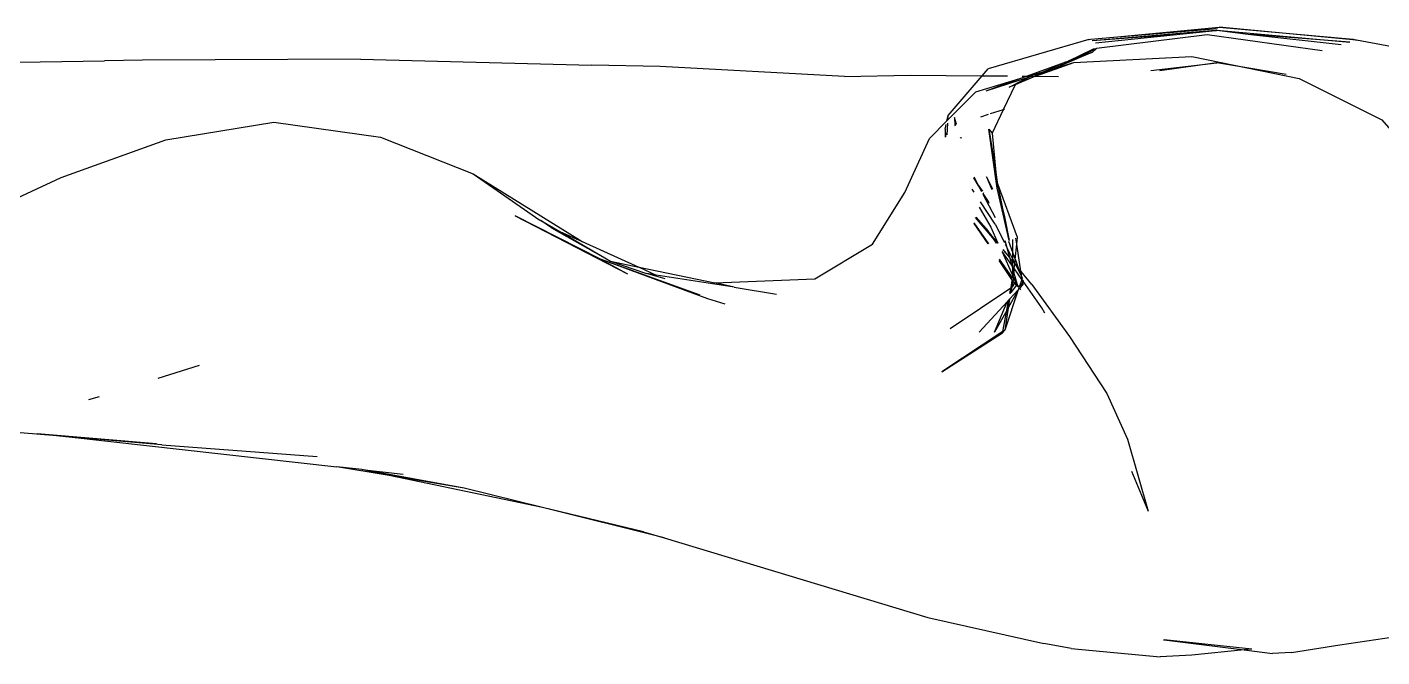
# Model space of a CAD drawing. Header units: millimetres. Extents: x -41292 to 298682, y -22072 to 33155.
# Drawn here: x 28607.8 to 28731.3, y -13215.1 to -13157.7 of the extents above; entities that cross this region are included whole.
import ezdxf

# ---------------------------------------------------------------- set-up
doc = ezdxf.new("R2010")
doc.units = ezdxf.units.MM

# ---------------------------------------------------------------- blocks, each defined once
blk = doc.blocks.new('rmfnasesx')
for p, q in [((56168.05, 2353.68), (56170.16, 2353.86)), ((56179.44, 2354.46), (56168.2, 2353.51)), ((56175.6, 2354.07), (56168.2, 2353.51)), ((56168.5, 2353.34), (56175.6, 2354.07)), ((56178.67, 2354.06), (56168.6, 2352.82)), ((56170.16, 2353.86), (56179.77, 2354.77)), ((56170.16, 2353.86), (56179.64, 2354.65)), ((56175.6, 2354.07), (56179.44, 2354.46)), ((56189.18, 2352.6), (56178.67, 2354.06)), ((56179.44, 2354.46), (56179.52, 2354.45)), ((56179.55, 2354.48), (56179.52, 2354.45)), ((56179.55, 2354.48), (56191.7, 2353.39)), ((56179.55, 2354.48), (56182.66, 2354.1)), ((56179.77, 2354.77), (56191.99, 2353.66)), ((56192.29, 2353.59), (56179.77, 2354.77)), ((56191.7, 2353.39), (56182.66, 2354.1)), ((56182.66, 2354.1), (56190.9, 2353.18)), ((56167.9, 2353.64), (56158.71, 2350.97)), ((56164.74, 2351), (56168.6, 2352.82)), ((56168.24, 2352.48), (56164.74, 2351)), ((56168.6, 2352.82), (56166, 2351.66)), ((56166, 2351.66), (56168.31, 2352.78)), ((56166, 2351.66), (56168.24, 2352.48)), ((56167.9, 2353.64), (56167.93, 2353.65)), ((56167.93, 2353.65), (56168.05, 2353.68)), ((56168.24, 2352.48), (56168.6, 2352.82)), ((56168.31, 2352.78), (56168.6, 2352.82)), ((56191.99, 2353.66), (56192.29, 2353.59)), ((56197.78, 2352.55), (56192.29, 2353.59)), ((56062.42, 2351.46), (56078.12, 2351.68)), ((56081.58, 2351.75), (56078.12, 2351.68)), ((56101.46, 2351.84), (56081.58, 2351.75)), ((56101.46, 2351.84), (56122.57, 2351.3)), ((56128.8, 2351.16), (56122.57, 2351.3)), ((56162.22, 2350.29), (56165.74, 2351.57)), ((56163.03, 2350.29), (56166.51, 2351.53)), ((56165.74, 2351.57), (56164.06, 2350.8)), ((56164.74, 2351), (56166.51, 2351.53)), ((56165.74, 2351.57), (56166, 2351.66)), ((56166.51, 2351.53), (56177.28, 2352.1)), ((56173.54, 2350.82), (56179.55, 2351.52)), ((56179.55, 2351.52), (56174.37, 2350.78)), ((56177.28, 2352.1), (56182.48, 2351.02)), ((56182.48, 2351.02), (56179.55, 2351.52)), ((56145.61, 2350.26), (56128.8, 2351.16)), ((56145.61, 2350.26), (56151.61, 2350.39)), ((56151.61, 2350.39), (56158.16, 2350.33)), ((56155.05, 2346.72), (56158.16, 2350.33)), ((56157.6, 2348.88), (56161.59, 2350.07)), ((56158.16, 2350.33), (56158.71, 2350.97)), ((56158.16, 2350.33), (56160.47, 2350.31)), ((56158.52, 2348.95), (56162.66, 2350.29)), ((56158.52, 2348.95), (56161.59, 2350.07)), ((56163.03, 2350.29), (56161.18, 2349.51)), ((56162.66, 2350.29), (56161.22, 2349.59)), ((56161.59, 2350.07), (56162.22, 2350.29)), ((56161.81, 2350.3), (56162.22, 2350.29)), ((56162.22, 2350.29), (56162.35, 2350.29)), ((56162.35, 2350.29), (56163.82, 2350.73)), ((56162.35, 2350.29), (56162.66, 2350.29)), ((56162.66, 2350.29), (56162.9, 2350.29)), ((56163.23, 2350.47), (56162.9, 2350.29)), ((56162.9, 2350.29), (56163.03, 2350.29)), ((56163.03, 2350.29), (56164.74, 2351)), ((56163.03, 2350.29), (56165.12, 2350.27)), ((56163.56, 2350.58), (56163.23, 2350.47)), ((56163.82, 2350.73), (56163.56, 2350.58)), ((56164.06, 2350.8), (56163.82, 2350.73)), ((56164.06, 2350.8), (56164.74, 2351)), ((56182.48, 2351.02), (56187.06, 2350.07)), ((56185.88, 2350.44), (56182.48, 2351.02)), ((56187.06, 2350.07), (56194.62, 2346.3)), ((56155.03, 2346.3), (56157.6, 2348.88)), ((56161.18, 2349.51), (56160.09, 2347.23)), ((56160.63, 2349.28), (56161.22, 2349.59)), ((56161.18, 2349.51), (56160.63, 2349.28)), ((56161.22, 2349.59), (56161.18, 2349.51)), ((56154.95, 2346.21), (56155.05, 2346.72)), ((56154.95, 2346.21), (56155.03, 2346.3)), ((56155.03, 2346.3), (56155.05, 2346.72)), ((56155.83, 2345.92), (56155.64, 2346.54)), ((56155.64, 2346.54), (56155.67, 2345.84)), ((56158.7, 2346.79), (56158, 2346.57)), ((56160.09, 2347.23), (56158.88, 2346.85)), ((56160.09, 2347.23), (56159.08, 2345.1)), ((56160.19, 2347.26), (56160.09, 2347.23)), ((56194.62, 2346.3), (56198.7, 2341.63)), ((56083.72, 2344.49), (56093.56, 2346.1)), ((56093.56, 2346.1), (56103.29, 2344.72)), ((56153.36, 2344.62), (56154.95, 2346.21)), ((56154.79, 2345.47), (56154.88, 2345.9)), ((56154.79, 2345.47), (56154.79, 2344.74)), ((56154.79, 2345.47), (56154.81, 2344.76)), ((56154.97, 2344.94), (56155.02, 2346.01)), ((56155.8, 2345.88), (56155.67, 2345.84)), ((56155.67, 2345.84), (56155.7, 2345.77)), ((56159.53, 2340.09), (56158.77, 2345.46)), ((56158.77, 2345.46), (56159.08, 2345.1)), ((56158.77, 2345.46), (56159.41, 2341.51)), ((56159.08, 2345.1), (56159.41, 2341.51)), ((56074.16, 2341.05), (56083.72, 2344.49)), ((56103.29, 2344.72), (56111.76, 2341.4)), ((56151.1, 2339.68), (56153.36, 2344.62)), ((56156.21, 2344.63), (56156.19, 2344.71)), ((56156.23, 2344.75), (56156.26, 2344.63)), ((56111.76, 2341.4), (56121.68, 2335.22)), ((56111.76, 2341.4), (56117.84, 2337.18)), ((56159.41, 2341.51), (56159.54, 2340.64)), ((56159.41, 2341.51), (56159.53, 2340.09)), ((56065.29, 2336.94), (56074.16, 2341.05)), ((56157.81, 2340.37), (56157.4, 2341.04)), ((56157.41, 2341.12), (56157.81, 2340.37)), ((56158.15, 2339.8), (56157.81, 2340.37)), ((56157.81, 2340.37), (56158.11, 2339.79)), ((56157.81, 2340.37), (56158.19, 2339.8)), ((56159.13, 2340), (56158.55, 2341.12)), ((56158.55, 2341.12), (56159.06, 2339.98)), ((56159.54, 2340.64), (56159.53, 2340.09)), ((56161.39, 2335.6), (56159.54, 2340.64)), ((56159.54, 2340.64), (56160.03, 2338.24)), ((56148.15, 2334.98), (56151.1, 2339.68)), ((56157.44, 2339.73), (56157.26, 2340.01)), ((56158.24, 2339.53), (56159.35, 2337.42)), ((56158.28, 2339.65), (56158.27, 2339.6)), ((56158.73, 2338.87), (56158.27, 2339.6)), ((56159.9, 2338.5), (56159.53, 2340.09)), ((56157.88, 2338.37), (56158.96, 2336.53)), ((56159.34, 2336.81), (56158.02, 2338.83)), ((56158.81, 2338.68), (56158.73, 2338.87)), ((56160.03, 2338.24), (56159.9, 2338.5)), ((56160.08, 2337.72), (56159.9, 2338.5)), ((56160.03, 2338.24), (56160.19, 2337.47)), ((56160.08, 2337.72), (56160.19, 2337.47)), ((56160.63, 2335.31), (56160.08, 2337.72)), ((56123.37, 2333.62), (56115.57, 2337.58)), ((56115.57, 2337.58), (56125.81, 2332.28)), ((56117.93, 2337.13), (56117.84, 2337.18)), ((56118.9, 2336.46), (56117.93, 2337.13)), ((56117.93, 2337.13), (56119.65, 2336.13)), ((56118.9, 2336.46), (56124.27, 2333.42)), ((56118.9, 2336.46), (56119.65, 2336.13)), ((56157.4, 2336.87), (56158.67, 2335)), ((56158.78, 2335.01), (56157.43, 2336.94)), ((56159.13, 2335.55), (56157.57, 2337.4)), ((56157.59, 2337.45), (56158.71, 2336.16)), ((56158.96, 2336.53), (56159.6, 2335.08)), ((56159.34, 2336.81), (56160.19, 2335.13)), ((56160.19, 2337.47), (56160.63, 2335.31)), ((56119.65, 2336.13), (56124.27, 2333.42)), ((56119.65, 2336.13), (56121.68, 2335.22)), ((56121.68, 2335.22), (56126.84, 2332.89)), ((56159.6, 2335.08), (56158.71, 2336.16)), ((56159.13, 2335.55), (56158.71, 2336.16)), ((56159.47, 2335.07), (56159.13, 2335.55)), ((56159.54, 2335.07), (56159.13, 2335.55)), ((56160.24, 2335.32), (56160.42, 2334.67)), ((56160.57, 2335.27), (56160.94, 2334.25)), ((56160.94, 2335.42), (56160.94, 2334.25)), ((56161.32, 2334.97), (56161.23, 2335.54)), ((56161.32, 2334.97), (56161.39, 2335.6)), ((56142.91, 2331.81), (56148.15, 2334.98)), ((56159.98, 2334.27), (56160.94, 2332.17)), ((56160.86, 2333.08), (56160, 2334.31)), ((56160.66, 2333.79), (56160.05, 2334.46)), ((56160.66, 2333.79), (56160.07, 2334.5)), ((56160.26, 2334.99), (56160.42, 2334.67)), ((56160.42, 2334.67), (56160.66, 2333.79)), ((56160.42, 2334.67), (56160.94, 2333.64)), ((56160.94, 2334.25), (56161.17, 2333.6)), ((56160.94, 2334.25), (56160.94, 2333.64)), ((56161.17, 2333.6), (56161.32, 2334.97)), ((56161.7, 2332.53), (56161.32, 2334.97)), ((56133.16, 2330), (56123.37, 2333.62)), ((56132.45, 2330.33), (56123.37, 2333.62)), ((56123.37, 2333.62), (56125.81, 2332.28)), ((56124.27, 2333.42), (56127.54, 2332.32)), ((56124.27, 2333.42), (56126.84, 2332.89)), ((56126.84, 2332.89), (56126.87, 2332.88)), ((56126.87, 2332.88), (56128.43, 2332.17)), ((56126.87, 2332.88), (56133.79, 2331.46)), ((56159.69, 2333.49), (56160.91, 2331.67)), ((56160.94, 2331.9), (56159.74, 2333.63)), ((56160.66, 2333.79), (56160.69, 2333.71)), ((56160.69, 2333.71), (56160.86, 2333.08)), ((56160.94, 2333.46), (56160.69, 2333.71)), ((56160.86, 2333.08), (56160.94, 2332.8)), ((56160.94, 2332.97), (56160.86, 2333.08)), ((56160.94, 2333.64), (56161.13, 2333.25)), ((56160.94, 2333.64), (56160.94, 2333.46)), ((56160.94, 2333.41), (56160.94, 2333.46)), ((56161.13, 2333.22), (56160.94, 2333.41)), ((56160.94, 2333.41), (56160.94, 2332.97)), ((56161.08, 2332.76), (56160.94, 2332.97)), ((56160.94, 2332.97), (56160.94, 2332.8)), ((56160.94, 2332.8), (56161.04, 2332.41)), ((56160.94, 2332.8), (56160.94, 2332.17)), ((56161.04, 2332.41), (56161.1, 2332.73)), ((56161.08, 2332.76), (56161.13, 2333.19)), ((56161.1, 2332.73), (56161.08, 2332.76)), ((56161.78, 2331.77), (56161.1, 2332.73)), ((56161.13, 2333.25), (56161.19, 2333.57)), ((56161.13, 2333.25), (56161.13, 2333.22)), ((56161.13, 2333.22), (56161.13, 2333.19)), ((56161.13, 2333.19), (56161.18, 2333.16)), ((56161.17, 2333.6), (56161.19, 2333.57)), ((56161.18, 2333.16), (56161.23, 2333.06)), ((56161.19, 2333.57), (56161.45, 2332.84)), ((56161.23, 2333.06), (56161.71, 2332.11)), ((56161.45, 2332.84), (56161.23, 2333.06)), ((56161.47, 2332.78), (56161.45, 2332.84)), ((56161.7, 2332.53), (56161.47, 2332.78)), ((56161.47, 2332.78), (56161.71, 2332.11)), ((56129.25, 2331.81), (56127.54, 2332.32)), ((56128.43, 2332.17), (56127.54, 2332.32)), ((56135.55, 2331.07), (56128.43, 2332.17)), ((56133.79, 2331.46), (56142.91, 2331.81)), ((56160.8, 2331.04), (56160.91, 2331.67)), ((56160.96, 2331.62), (56160.91, 2331.67)), ((56160.94, 2332.17), (56161, 2332.03)), ((56160.94, 2332.17), (56160.94, 2331.9)), ((56160.94, 2331.9), (56160.98, 2331.84)), ((56160.94, 2331.44), (56160.99, 2331.59)), ((56161.01, 2331.8), (56160.96, 2331.62)), ((56160.96, 2331.62), (56160.99, 2331.59)), ((56160.98, 2331.84), (56161.03, 2331.98)), ((56160.98, 2331.84), (56161.01, 2331.8)), ((56161.13, 2331.44), (56160.99, 2331.59)), ((56161, 2332.03), (56161.06, 2332.34)), ((56161, 2332.03), (56161.03, 2331.98)), ((56161.2, 2331.6), (56161.01, 2331.8)), ((56161.03, 2331.98), (56161.2, 2331.6)), ((56161.04, 2332.41), (56161.06, 2332.34)), ((56161.06, 2332.34), (56161.35, 2331.3)), ((56161.13, 2331.44), (56161.18, 2331.56)), ((56161.18, 2331.56), (56161.2, 2331.6)), ((56161.35, 2331.3), (56161.18, 2331.56)), ((56161.78, 2331.77), (56161.53, 2331.06)), ((56161.86, 2331.53), (56161.64, 2331.13)), ((56161.71, 2332.5), (56161.7, 2332.53)), ((56162.7, 2331.32), (56161.71, 2332.5)), ((56161.79, 2331.95), (56161.71, 2332.5)), ((56161.71, 2332.11), (56161.79, 2331.95)), ((56161.71, 2332.11), (56161.78, 2331.77)), ((56161.82, 2331.9), (56161.78, 2331.77)), ((56161.78, 2331.77), (56161.83, 2331.69)), ((56161.79, 2331.95), (56161.82, 2331.9)), ((56161.83, 2331.69), (56161.9, 2331.6)), ((56161.86, 2331.53), (56161.83, 2331.69)), ((56161.9, 2331.6), (56161.86, 2331.53)), ((56161.89, 2331.31), (56161.86, 2331.53)), ((56163.6, 2329.17), (56161.9, 2331.6)), ((56135.55, 2331.07), (56133.79, 2331.46)), ((56135.55, 2331.07), (56139.41, 2330.43)), ((56160.79, 2330.98), (56155.26, 2327.28)), ((56161.46, 2330.81), (56160.24, 2327.15)), ((56161.46, 2330.81), (56160.54, 2329.18)), ((56161.46, 2330.81), (56160.66, 2329.97)), ((56160.7, 2330.49), (56160.79, 2330.98)), ((56160.76, 2330.52), (56160.7, 2330.49)), ((56160.76, 2330.52), (56160.78, 2330.59)), ((56161.31, 2331.24), (56160.78, 2330.59)), ((56160.78, 2330.59), (56160.9, 2331.05)), ((56160.81, 2331), (56160.78, 2330.59)), ((56160.81, 2331), (56160.79, 2330.98)), ((56160.9, 2331.05), (56160.81, 2331)), ((56160.9, 2331.05), (56160.94, 2331.08)), ((56160.94, 2331.44), (56160.94, 2331.08)), ((56160.94, 2331.08), (56161.13, 2331.44)), ((56161.31, 2331.24), (56161.13, 2331.44)), ((56161.35, 2331.3), (56161.31, 2331.24)), ((56161.5, 2331.04), (56161.31, 2331.24)), ((56161.53, 2331.06), (56161.35, 2331.3)), ((56161.49, 2330.88), (56161.46, 2330.81)), ((56161.47, 2330.85), (56161.46, 2330.81)), ((56161.59, 2330.97), (56161.49, 2330.88)), ((56161.89, 2331.31), (56161.59, 2330.97)), ((56161.69, 2330.82), (56161.59, 2330.97)), ((56162.7, 2331.32), (56166.12, 2326.56)), ((56134.73, 2329.51), (56133.16, 2330)), ((56160.43, 2329.72), (56157.88, 2326.97)), ((56159.29, 2326.95), (56160.43, 2329.72)), ((56160.54, 2329.18), (56160.24, 2327.15)), ((56160.41, 2328.94), (56160.58, 2329.89)), ((56160.54, 2329.18), (56160.41, 2328.94)), ((56160.58, 2329.89), (56160.43, 2329.72)), ((56160.66, 2329.97), (56160.54, 2329.18)), ((56160.66, 2329.97), (56160.58, 2329.89)), ((56163.88, 2328.71), (56163.6, 2329.17)), ((56160.41, 2328.94), (56159.29, 2326.95)), ((56160.05, 2327.03), (56160.41, 2328.94)), ((56160.05, 2327.03), (56154.49, 2323.34)), ((56154.49, 2323.34), (56160.03, 2326.89)), ((56160.03, 2326.89), (56160.24, 2327.15)), ((56160.03, 2326.89), (56160.05, 2327.03)), ((56160.24, 2327.15), (56160.05, 2327.03)), ((56166.12, 2326.56), (56169.54, 2321.36)), ((56086.75, 2323.94), (56082.99, 2322.74)), ((56077.64, 2321.08), (56076.68, 2320.79)), ((56169.54, 2321.36), (56171.43, 2317.22)), ((56074.9, 2317.41), (56069.3, 2317.89)), ((56071.99, 2317.74), (56082.86, 2316.83)), ((56071.99, 2317.74), (56074.9, 2317.41)), ((56083.34, 2316.7), (56074.9, 2317.41)), ((56074.9, 2317.41), (56099.32, 2314.7)), ((56083.34, 2316.7), (56097.53, 2315.62)), ((56171.43, 2317.22), (56173.29, 2310.65)), ((56104.08, 2313.9), (56099.32, 2314.7)), ((56101.6, 2314.44), (56099.32, 2314.7)), ((56110.91, 2312.75), (56101.6, 2314.44)), ((56101.6, 2314.44), (56105.36, 2314.02)), ((56104.08, 2313.9), (56101.6, 2314.44)), ((56171.78, 2314.31), (56173.29, 2310.65)), ((56110.91, 2312.75), (56104.08, 2313.9)), ((56118.08, 2310.99), (56104.08, 2313.9)), ((56118.08, 2310.99), (56110.91, 2312.75)), ((56127.28, 2308.78), (56118.08, 2310.99)), ((56129.16, 2308.21), (56118.08, 2310.99)), ((56127.28, 2308.78), (56129.16, 2308.21)), ((56129.16, 2308.21), (56153.21, 2300.97)), ((56153.21, 2300.97), (56163.78, 2298.59)), ((56190.77, 2298.48), (56200.42, 2299.9)), ((56166.28, 2298.12), (56163.78, 2298.59)), ((56166.28, 2298.12), (56174.4, 2297.37)), ((56174.69, 2298.91), (56174.77, 2298.93)), ((56182.76, 2298.07), (56174.77, 2298.93)), ((56174.77, 2298.93), (56182.06, 2298)), ((56186.36, 2297.78), (56190.77, 2298.48)), ((56177.29, 2297.53), (56174.4, 2297.37)), ((56182.06, 2298), (56177.29, 2297.53)), ((56182.76, 2298.07), (56182.06, 2298)), ((56182.06, 2298), (56184.64, 2297.68)), ((56186.36, 2297.78), (56184.64, 2297.68))]:
    blk.add_line(p, q)

msp = doc.modelspace()

# ---------------------------------------------------------------- block references
msp.add_blockref('rmfnasesx', (-27463.27, -15512.43))

doc.saveas('drawing.dxf')
